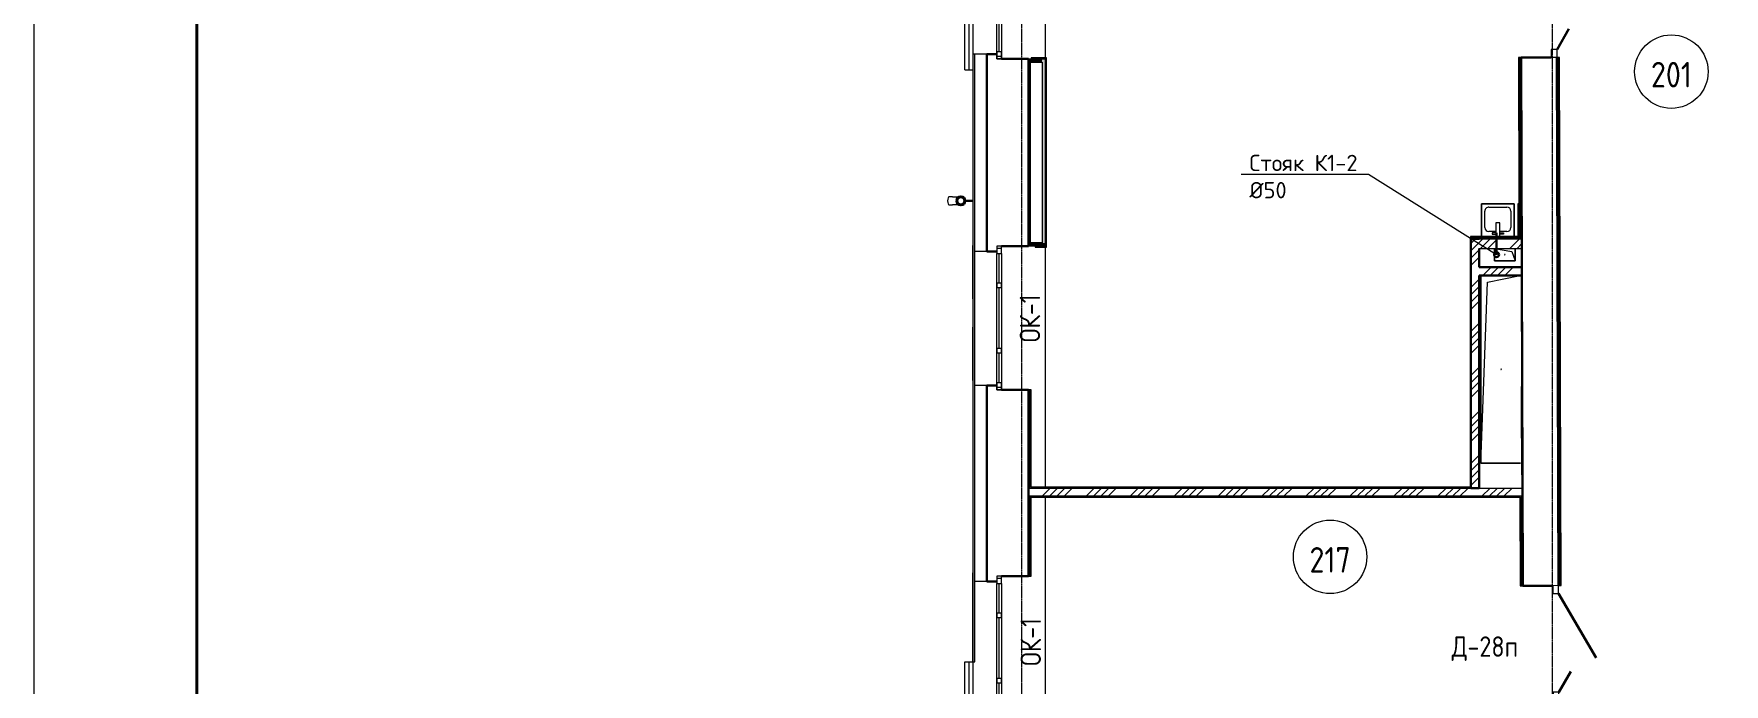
# Model space of a CAD drawing. Header units: millimetres. Extents: x -10178924 to 11692288, y -947381 to 58396.
# Drawn here: x -18603 to 2102, y -150500 to -142533 of the extents above; entities that cross this region are included whole.
import ezdxf
from ezdxf import colors
from ezdxf.entities.mleader import LeaderData, LeaderLine
from ezdxf.math import Vec2, Vec3

# ---------------------------------------------------------------- set-up
doc = ezdxf.new("R2010")
doc.units = ezdxf.units.MM
doc.linetypes.add('ADSK_Линия сетки', pattern=[25, 20, -2.5, 0, -2.5])
for name, color, linetype, lineweight in [('!К1', 32, 'Continuous', 30), ('_ Окна', 7, 'Continuous', 9), ('_0', 7, 'Continuous', 25), ('Аннотация', 7, 'Continuous', 18), ('Выноски ВК', 7, 'Continuous', 0), ('Двери', 7, 'Continuous', 9), ('Марки дверей', 7, 'Continuous', 20), ('Марки окон', 7, 'Continuous', 20), ('Обобщенные модели', 7, 'Continuous', 18), ('Окна', 7, 'Continuous', 9), ('Оси', 253, 'Continuous', 9), ('Перекрытие', 7, 'Continuous', 18), ('Сантехника', 7, 'Continuous', 18), ('Стены внутренние', 7, 'Continuous', 18), ('Стены наружные', 7, 'Continuous', 18), ('Стены несущие', 7, 'Continuous', 30), ('Стены отделка', 7, 'Continuous', 30), ('Стены штриховка', 7, 'Continuous', 9), ('ШТРИХОВКА', 252, 'Continuous', 15)]:
    doc.layers.add(name, color=color, linetype=linetype, lineweight=lineweight)
doc.layers.add('PDF _Ramka', color=7, linetype='Continuous')
doc.layers.add('Линии', color=7, linetype='Continuous', lineweight=9, true_color=0x00a600)
doc.styles.add('GOST Common', font='GOST_Common.ttf', dxfattribs={"width": 0.9, "height": 350})
doc.styles.add('GOST Common_2', font='GOST_Common.ttf', dxfattribs={"width": 0.9, "height": 250})
doc.styles.add('PDF ISOCPEUR', font='isocpeur.ttf')
pattern_1 = [(45, (0, -123085.82), (-269.4077, 269.4077), []), (45, (89.8, -123085.82), (-269.4077, 269.4077), []), (45, (179.6, -123085.82), (-269.4077, 269.4077), []), (45, (269.4, -123085.82), (-269.4077, 269.4077), [])]

# ---------------------------------------------------------------- blocks, each defined once
blk = doc.blocks.new('Дверь-Alumark_двупольная с глухим окном_S70 - 1400х2200 алюм ост Д30п-6129808-План 2-го этажа')
at = {"layer": 'Двери', "lineweight": 30}
for p, q in [((-480, 220), (312, 677)), ((730, 220), (475, 367))]:
    blk.add_line(p, q, dxfattribs=at)
at = {"layer": 'Двери'}
for p, q in [((-575, 220), (-575, 150)), ((-480, 220), (-575, 220)), ((-480, 150), (-480, 220)), ((730, 220), (730, 150)), ((825, 220), (730, 220)), ((825, 150), (825, 220)), ((-575, 150), (-480, 150)), ((730, 150), (825, 150))]:
    blk.add_line(p, q, dxfattribs=at)
blk = doc.blocks.new('окно трехпол с фрамугой - 1740 и 1760 -2300_h___нов_ ок1-2165949-План 2-го этажа')
at = {"layer": '_ Окна', "lineweight": 18}
for p, q in [((-880, 75), (-880, 135)), ((-880, 135), (-790, 135)), ((-790, 75), (-880, 75)), ((-790, 135), (-790, 75)), ((-430, 75), (-430, 135)), ((-430, 135), (-370, 135)), ((-370, 75), (-430, 75)), ((-370, 135), (-370, 75)), ((370, 75), (370, 135)), ((370, 135), (430, 135)), ((430, 75), (370, 75)), ((430, 135), (430, 75)), ((790, 135), (790, 75)), ((880, 135), (790, 135)), ((790, 75), (880, 75)), ((880, 75), (880, 135))]:
    blk.add_line(p, q, dxfattribs=at)
at = {"layer": '_ Окна'}
for p, q in [((-850, 75), (-850, 135)), ((-790, 105), (-430, 105)), ((-370, 105), (370, 105)), ((430, 105), (790, 105)), ((850, 75), (850, 135))]:
    blk.add_line(p, q, dxfattribs=at)
at = {"layer": 'Окна'}
for p, q in [((-880, 135), (-880, 75)), ((-790, 135), (-880, 135)), ((-880, 75), (-790, 75)), ((-790, 135), (-430, 135)), ((-430, 75), (-790, 75)), ((-370, 135), (-430, 135)), ((-430, 75), (-370, 75)), ((-370, 135), (370, 135)), ((370, 75), (-370, 75)), ((430, 135), (370, 135)), ((370, 75), (430, 75)), ((430, 135), (790, 135)), ((790, 75), (430, 75)), ((880, 135), (790, 135)), ((790, 75), (880, 75)), ((880, 75), (880, 135))]:
    blk.add_line(p, q, dxfattribs=at)
blk = doc.blocks.new('GM_Отверстие прямоугольное _в плите_ - Отверстие-3336504-План 2-го этажа')
at = {"layer": 'Обобщенные модели'}
for p, q in [((-250, -1150), (-250, 1150)), ((-250, 1150), (-250, -1150)), ((-250, -1150), (-167, 1067)), ((-167, 1067), (233, 1147)), ((250, -210), (250, -843)), ((250, -843), (250, -210)), ((239, -1150), (-250, -1150)), ((-250, -1150), (239, -1150))]:
    blk.add_line(p, q, dxfattribs=at)
for start, end in [(360, 180), (180, 360), (60, 165), (300, 360), (195, 270)]:
    blk.add_arc((0, 0), 2.5, start, end, dxfattribs=at)
blk = doc.blocks.new('Водосток - Тип 1 _карниз больше 490мм_-V33-План 2-го этажа')
at = {"layer": 'Обобщенные модели', "lineweight": 9}
h = blk.add_hatch(dxfattribs=at)
h.set_pattern_fill('FP_26', color=256, style=0, pattern_type=2)
h.set_pattern_definition([(315, (-31888.43, -7087.79), (106.066, 106.066), [])])
h.paths.add_polyline_path([(75, 160), (77, 147), (82, 135), (90, 125), (100, 117), (112, 112), (125, 110), (138, 112), (150, 117), (160, 125), (168, 135), (173, 147), (175, 160), (173, 173), (168, 185), (160, 195), (150, 203), (138, 208), (125, 210), (112, 208), (100, 203), (90, 195), (82, 185), (77, 173)])
at = {"layer": 'Обобщенные модели'}
for p, q in [((75, 306), (75, 264)), ((175, 264), (175, 306)), ((120, 109), (120, 10)), ((130, 10), (130, 109))]:
    blk.add_line(p, q, dxfattribs=at)
at = {"layer": 'Обобщенные модели', "flags": 128}
for points in [[(75, 173), (75, 174), (75, 177), (75, 180), (75, 183), (75, 186), (75, 190), (75, 193), (75, 197), (75, 201), (75, 205), (75, 210), (75, 214), (75, 219), (75, 224), (75, 229), (75, 234), (75, 239), (75, 245), (75, 250), (75, 256), (75, 261), (75, 264)], [(175, 264), (175, 258), (175, 252), (175, 247), (175, 242), (175, 236), (175, 231), (175, 226), (175, 221), (175, 216), (175, 212), (175, 207), (175, 203), (175, 199), (175, 195), (175, 191), (175, 188), (175, 184), (175, 181), (175, 178), (175, 175), (175, 173)]]:
    blk.add_lwpolyline(points, dxfattribs=at)
at = {"layer": 'Обобщенные модели'}
for radius, start, end in [(52, 90, 270), (52, 270, 90), (50, 167.1429, 168.9964), (50, 191.0036, 192.8571), (50, 139.417, 143.7992), (50, 216.2008, 220.583), (50, 113.3059, 115.7143), (50, 244.2857, 246.6941), (50, 64.2857, 66.6941), (50, 293.3059, 295.7143), (50, 36.2008, 40.583), (50, 319.417, 323.7992), (50, 11.0036, 12.8571), (50, 347.1429, 348.9964)]:
    blk.add_arc((125, 160), radius, start, end, dxfattribs=at)
at = {"layer": 'Обобщенные модели', "lineweight": 40}
for start, end in [(90, 270), (270, 90)]:
    blk.add_arc((125, 160), 50, start, end, dxfattribs=at)
at = {"layer": 'Обобщенные модели'}
for start_param, end_param in [(4.712389, 6.283185), (3.141593, 4.712389)]:
    blk.add_ellipse((125, 306), major_axis=(-50, 0), ratio=0.309017, start_param=start_param, end_param=end_param, dxfattribs=at)
blk = doc.blocks.new('GM_Отверстие прямоугольное _в плите_ - Отверстие-V6-План 2-го этажа')
at = {"layer": 'Обобщенные модели'}
for p, q in [((-75, 125), (75, 125)), ((75, 125), (-75, 125)), ((-75, -125), (-37.5, 87.5)), ((-37.5, 87.5), (75, 125)), ((75, 125), (75, -125)), ((75, -125), (75, 125)), ((75, -125), (-75, -125)), ((-75, -125), (75, -125))]:
    blk.add_line(p, q, dxfattribs=at)
for start, end in [(360, 180), (180, 360), (60, 165), (300, 360), (195, 270)]:
    blk.add_arc((0, 0), 2.5, start, end, dxfattribs=at)
blk = doc.blocks.new('SND_2D_Раковина - 400х400-V35-План 2-го этажа')
at = {"layer": 'Сантехника'}
for p, q in [((200, 180), (-200, 180)), ((-200, 180), (-200, -220)), ((-200, -220), (-200, 180)), ((-200, 180), (200, 180)), ((-160, -130), (-160, 70)), ((-110, 120), (-25, 120)), ((-70, 150), (-25, 150)), ((-70, 135), (-70, 150)), ((-25, 135), (-70, 135)), ((-25, 180), (-25, 15)), ((-25, 15), (25, 15)), ((25, 15), (25, 180)), ((70, 150), (25, 150)), ((25, 135), (70, 135)), ((25, 120), (110, 120)), ((70, 135), (70, 150)), ((160, 70), (160, -130)), ((200, -220), (200, 180)), ((200, 180), (200, -220)), ((110, -180), (-110, -180)), ((-200, -220), (200, -220)), ((200, -220), (-200, -220))]:
    blk.add_line(p, q, dxfattribs=at)
for centre, start, end in [((-110, 70), 90, 180), ((110, 70), 0, 90), ((-110, -130), 180, 270), ((110, -130), 270, 0)]:
    blk.add_arc(centre, 50, start, end, dxfattribs=at)
blk = doc.blocks.new('2 этаж')
h = blk.add_hatch()
h.set_pattern_fill('ANSI34', color=256, scale=20)
h.set_pattern_definition(pattern_1)
h.paths.add_polyline_path([(-901, -91986), (-880, -91986), (-378, -91986), (-378, -91886), (-901, -91886), (-901, -91656), (-379, -91656), (-379, -91536), (-901, -91536), (-995, -91536), (-995, -94591), (-901, -94591)])
h = blk.add_hatch()
h.set_pattern_fill('ANSI34', color=256, scale=20)
h.set_pattern_definition(pattern_1)
h.paths.add_polyline_path([(-370, -94591), (-6418, -94591), (-6418, -94691), (-370, -94691)])
at = {"layer": 'Стены внутренние'}
for points in [[(-6398, -89373), (-6252, -89373), (-6252, -89333), (-6398, -89333)], [(-6212, -91588), (-6212, -89333), (-6252, -89333), (-6252, -91588)], [(-6212, -91628), (-6212, -91588), (-6398, -91588), (-6398, -91628)]]:
    blk.add_hatch(color=256, dxfattribs=at).paths.add_polyline_path(points)
at = {"layer": 'Линии', "color": 7}
for centre in [(1455, -89490), (-2725, -95433)]:
    blk.add_circle(centre, 450, dxfattribs=at)
at = {"layer": 'Оси', "color": 252, "linetype": 'ADSK_Линия сетки'}
for p, q in [((0, -128115), (0, -78863)), ((-6500, -128115), (-6500, -78976))]:
    blk.add_line(p, q, dxfattribs=at)
at = {"layer": 'Перекрытие'}
for p, q in [((-6212, -89321), (-6212, -86694)), ((-6212, -94579), (-6212, -91640)), ((-6212, -97417), (-6212, -94703))]:
    blk.add_line(p, q, dxfattribs=at)
at = {"layer": 'Стены наружные'}
for p, q in [((-7198, -89468), (-7198, -79469)), ((-7148, -79520), (-7148, -89468)), ((-7098, -89278), (-7098, -87638)), ((-7198, -89468), (-7098, -89468)), ((-7099, -92274), (-7099, -91619)), ((-7098, -91619), (-7099, -91619)), ((-7078, -93333), (-7078, -91693)), ((-7098, -92274), (-7099, -92274)), ((-7099, -93274), (-7099, -92619)), ((-7098, -92619), (-7099, -92619)), ((-7098, -93274), (-7099, -93274)), ((-7099, -96719), (-7099, -95629)), ((-7098, -95629), (-7099, -95629)), ((-7078, -96719), (-7078, -95734)), ((-7198, -102692), (-7198, -96719)), ((-7198, -96719), (-7078, -96719)), ((-7148, -96719), (-7148, -102692)), ((-7098, -97374), (-7098, -96719))]:
    blk.add_line(p, q, dxfattribs=at)
at = {"layer": 'Стены несущие'}
for p, q in [((-6808, -89278), (-6928, -89278)), ((-6928, -91693), (-6928, -89278)), ((-6418, -89333), (-6748, -89333)), ((-6418, -89333), (-6418, -91628)), ((-16, -89315), (-386, -89316)), ((-374, -93346), (-386, -89316)), ((-386, -89316), (-366, -95788)), ((54, -89315), (74, -95787)), ((-6928, -91693), (-6808, -91693)), ((-6748, -91628), (-6418, -91628)), ((-1001, -91520), (-1001, -94591)), ((-901, -91536), (-995, -91536)), ((-901, -91886), (-901, -91656)), ((-378, -91886), (-901, -91886)), ((-901, -94591), (-901, -91986)), ((-901, -91986), (-378, -91986)), ((-6928, -93333), (-6928, -95734)), ((-6808, -93333), (-6928, -93333)), ((-6418, -93388), (-6748, -93388)), ((-6418, -95669), (-6418, -93388)), ((-366, -95788), (-372, -93979)), ((-1001, -94591), (-901, -94591)), ((-6418, -94811), (-6418, -95669)), ((-6928, -95734), (-6808, -95734)), ((-6748, -95669), (-6418, -95669)), ((-366, -95788), (4, -95787))]:
    blk.add_line(p, q, dxfattribs=at)
at = {"layer": 'Стены отделка', "lineweight": 9}
for p, q in [((-6928, -89278), (-7098, -89278)), ((-7098, -96719), (-7098, -89278)), ((-6418, -89333), (-6212, -89333)), ((-6398, -89333), (-6398, -91588)), ((-6398, -89373), (-6252, -89373)), ((-6202, -89321), (-6386, -89321)), ((-6386, -89321), (-6386, -89333)), ((-6252, -89373), (-6252, -91588)), ((-6212, -91628), (-6212, -89333)), ((-6200, -91638), (-6200, -89323)), ((-386, -89316), (-418, -89316)), ((-418, -89316), (-412, -91111)), ((-399, -91536), (-406, -89316)), ((86, -89315), (54, -89315)), ((94, -95787), (74, -89315)), ((106, -95786), (86, -89315)), ((-7099, -89468), (-7099, -95629)), ((-7078, -91693), (-7078, -89468)), ((-425, -91111), (-424, -91511)), ((-400, -91111), (-425, -91111)), ((-399, -91536), (-400, -91111)), ((-1007, -91511), (-1007, -94579)), ((-424, -91511), (-1007, -91511)), ((-6928, -91693), (-7078, -91693)), ((-6212, -91628), (-6418, -91628)), ((-6252, -91588), (-6398, -91588)), ((-6398, -91588), (-6398, -91628)), ((-6338, -91628), (-6338, -91640)), ((-6338, -91640), (-6202, -91640)), ((-995, -94591), (-995, -91536)), ((-901, -91536), (-379, -91536)), ((-901, -91656), (-379, -91656)), ((-398, -91989), (-398, -91986)), ((-7078, -95734), (-7078, -93333)), ((-6928, -93333), (-7078, -93333)), ((-6386, -93388), (-6418, -93388)), ((-6386, -94579), (-6386, -93388)), ((-6418, -94591), (-370, -94591)), ((-6398, -94591), (-6398, -94581)), ((-1007, -94579), (-6386, -94579)), ((-370, -94691), (-6418, -94691)), ((-6398, -94691), (-6398, -94811)), ((-6398, -94811), (-6398, -94691)), ((-6386, -94703), (-402, -94703)), ((-6386, -95669), (-6386, -94703)), ((-402, -94703), (-398, -95788)), ((-390, -94691), (-390, -94753)), ((-6928, -95734), (-7078, -95734)), ((-6418, -95669), (-6386, -95669)), ((-398, -95788), (-366, -95788)), ((74, -95787), (106, -95786))]:
    blk.add_line(p, q, dxfattribs=at)
at = {"layer": 'Стены штриховка'}
for p, q in [((-7078, -89468), (-7078, -89278)), ((-6386, -89323), (-6200, -89323)), ((-6202, -89321), (-6202, -91640)), ((-6200, -89321), (-6202, -89321)), ((-6200, -89323), (-6200, -89321)), ((-416, -89316), (-410, -91111)), ((104, -95786), (84, -89315)), ((-415, -91520), (-416, -91111)), ((-409, -91526), (-410, -91111)), ((-6200, -91638), (-6338, -91638)), ((-6202, -91640), (-6200, -91640)), ((-6200, -91640), (-6200, -91638)), ((-415, -91520), (-1007, -91520)), ((-1005, -91520), (-1005, -94581)), ((-409, -91526), (-1001, -91526)), ((-6398, -93388), (-6398, -94581)), ((-6388, -94581), (-6388, -93388)), ((-1005, -94581), (-6388, -94581)), ((-6398, -95669), (-6398, -94811)), ((-6388, -95669), (-6388, -94701)), ((-6388, -94701), (-400, -94701)), ((-400, -94701), (-396, -95788)), ((-386, -95788), (-390, -94753))]:
    blk.add_line(p, q, dxfattribs=at)
at = {"layer": 'Двери', "rotation": 270.1712152764861}
for p in [(-168, -88490), (-145, -96362)]:
    blk.add_blockref('Дверь-Alumark_двупольная с глухим окном_S70 - 1400х2200 алюм ост Д30п-6129808-План 2-го этажа', p, dxfattribs=at)
at = {"layer": 'Обобщенные модели'}
for name, p, rotation in [('Водосток - Тип 1 _карниз больше 490мм_-V33-План 2-го этажа', (-7088, -91197), 90), ('GM_Отверстие прямоугольное _в плите_ - Отверстие-V6-План 2-го этажа', (-585, -91731), 270)]:
    blk.add_blockref(name, p, dxfattribs=dict(at, rotation=rotation))
blk.add_blockref('GM_Отверстие прямоугольное _в плите_ - Отверстие-3336504-План 2-го этажа', (-630, -93136), dxfattribs=at)
at = {"layer": 'Окна', "rotation": 90}
for p in [(-6673, -88453), (-6673, -92508), (-6673, -96549)]:
    blk.add_blockref('окно трехпол с фрамугой - 1740 и 1760 -2300_h___нов_ ок1-2165949-План 2-го этажа', p, dxfattribs=at)
at = {"layer": 'Сантехника', "rotation": 180}
blk.add_blockref('SND_2D_Раковина - 400х400-V35-План 2-го этажа', (-670, -91329), dxfattribs=at)
at = {"layer": 'Аннотация', "lineweight": 9, "char_height": 312.5, "width": 520.21, "attachment_point": 5, "line_spacing_factor": 1.022766, "style": 'GOST Common'}
for s, insert in [('201', (1455, -89527)), ('217', (-2725, -95470))]:
    blk.add_mtext(s, dxfattribs=dict(at, insert=insert))
at = {"layer": 'Марки дверей', "lineweight": 9, "insert": (-829, -96558), "char_height": 250, "width": 851.4, "attachment_point": 5, "line_spacing_factor": 1.022766, "style": 'GOST Common_2'}
blk.add_mtext('\\pxqc,t1.8,3.6,5.4,7.2,9,10.8,12.6,14.4,16.2,18,19.8,21.6,23.4,25.2,27,28.8,30.6,32.4,34.2,36,37.8,39.6,41.4,43.2,45,46.8,48.6,50.4,52.2,54,55.8,57.6;{Д-28п}', dxfattribs=at)
at = {"layer": 'Марки окон', "lineweight": 9, "char_height": 250, "width": 637.2, "attachment_point": 5, "rotation": 90, "line_spacing_factor": 1.022766, "style": 'GOST Common_2'}
for insert in [(-6401, -92512), (-6391, -96476)]:
    blk.add_mtext('\\pxqc,t1.8,3.6,5.4,7.2,9,10.8,12.6,14.4,16.2,18,19.8,21.6,23.4,25.2,27,28.8,30.6,32.4,34.2,36,37.8,39.6,41.4,43.2,45,46.8,48.6,50.4,52.2,54,55.8,57.6;{ОК-1}', dxfattribs=dict(at, insert=insert))
blk = doc.blocks.new('_None')
blk = doc.blocks.new('Рамка')
at = {"layer": 'PDF _Ramka', "lineweight": 20}
blk.add_lwpolyline([(100287, -596749), (100287, -512657), (-18603, -512657), (-18603, -596749)], close=True, dxfattribs=at)
at = {"layer": 'PDF _Ramka', "lineweight": 40}
blk.add_lwpolyline([(99787, -513153), (-16604, -513153), (-16604, -596246), (99787, -596246)], close=True, dxfattribs=at)

msp = doc.modelspace()

# ---------------------------------------------------------------- linework, layer by layer
at = {"layer": '!К1'}
msp.add_lwpolyline([(-686, -145239), (-686, -144971.1)], dxfattribs=at)
msp.add_circle((-686, -145239), 30, dxfattribs=at)

# ---------------------------------------------------------------- block references
at = {"layer": '_0'}
msp.add_blockref('Рамка', (0, 394460.6), dxfattribs=at)
at = {"layer": 'ШТРИХОВКА'}
msp.add_blockref('2 этаж', (0, -53506.6), dxfattribs=at)

# ---------------------------------------------------------------- leaders
at = {"layer": 'Выноски ВК', "ltscale": 50}
ml = msp.add_multileader_mtext('Standard', dxfattribs=at)
ml.set_content('Стояк К1-2 ^J%%C50', color=256, style='PDF ISOCPEUR')
ml.set_leader_properties(color=256, linetype='ByLayer', lineweight=-1)
ml.set_arrow_properties(name='NONE')
ml.build(insert=Vec2(0, 0))
ml.multileader.update_dxf_attribs({"text_left_attachment_type": 6, "text_right_attachment_type": 6, "dogleg_length": 100, "arrow_head_size": 300})
ctx = ml.context
ctx.base_point, ctx.char_height, ctx.arrow_head_size, ctx.landing_gap_size, ctx.plane_origin = Vec3(-3713.1, -144255), 200, 300, 0, Vec3(-7930.4, -141526.8)
ctx.left_attachment, ctx.right_attachment = 6, 6
notes = []
notes.append((ctx, [(1, (1, 1, 0), (-2253.1, -144255), (-1, 0), 100, [(1, [(-686, -145239)], 0, [])])]))
ctx.mtext.insert, ctx.mtext.width, ctx.mtext.flow_direction = Vec3(-3713.1, -144015), 1445.201, 5
for ctx, leaders in notes:
    for number, flags, end, landing, length, lines in leaders:
        leader = LeaderData()
        leader.index, (leader.has_last_leader_line, leader.has_dogleg_vector, leader.attachment_direction) = number, flags
        leader.last_leader_point, leader.dogleg_vector, leader.dogleg_length = Vec3(end), Vec3(landing), length
        for number, points, colour, breaks in lines:
            line = LeaderLine()
            line.index, line.vertices, line.color, line.breaks = number, Vec3.list(points), colors.encode_raw_color(colour), breaks
            leader.lines.append(line)
        ctx.leaders.append(leader)

doc.saveas('drawing.dxf')
